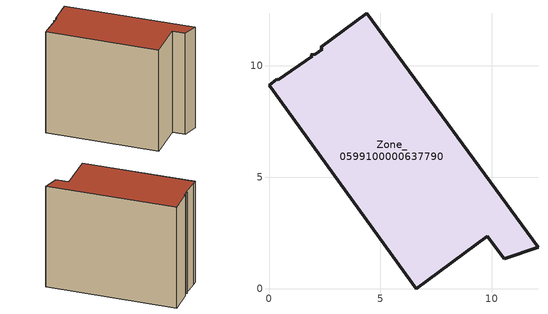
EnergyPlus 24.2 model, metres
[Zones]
Zone_0599100000637790
 floor ground (C_G): 2.32,10.83 4.39,12.35 12.07,1.85 10.55,1.34 9.8,2.35 6.6,0 0,9.13 0.36,9.39 0.41,9.38 1.94,10.41 1.87,10.5 2.08,10.51 2.4,10.73 z0
 wall outside (C_F): 12.07,1.85 4.39,12.35 2.32,10.83 2.4,10.73 2.08,10.51 1.87,10.5 1.94,10.41 0.41,9.38 0.36,9.39 0,9.13 6.6,0 9.8,2.35 10.55,1.34 12.07,1.85 z0:10.73
 roof outside (C_R): 4.39,12.35 2.32,10.83 2.4,10.73 2.08,10.51 1.87,10.5 1.94,10.41 0.41,9.38 0.36,9.39 0,9.13 6.6,0 9.8,2.35 10.55,1.34 12.07,1.85 z10.73
[BUILDING]
Pand.0599100000637790: North Axis=0; Terrain=City; Loads Convergence Tolerance Value=0.04; Temperature Convergence Tolerance Value=0.4; Solar Distribution=FullExterior; Maximum Number of Warmup Days=25; Minimum Number of Warmup Days=1
[Site:Location]
Rotterdam.The.Hague.AP_ZH_NLD Design_Conditions: Latitude=51.96; Longitude=4.45; Time Zone=1; Elevation=-4.5
[SITE:GROUNDTEMPERATURE:BUILDINGSURFACE]
18, 18, 18, 18, 18, 18, 18, 18, 18, 18, 18, 18
[MATERIAL] Thermal Absorptance=0.9; Solar Absorptance=0.7; Visible Absorptance=0.7
Name | Roughness | Thickness | Conductivity | Density | Specific Heat
G.TI.1946 | MediumSmooth | 0.15 | 1 | 540 | 1210
F.TI.1946 | Rough | 0.3 | 0.857143 | 1920 | 840
R.TI.1946 | MediumRough | 0.2 | 0.1 | 1500 | 1000
[CONSTRUCTION]
C_G: G.TI.1946
C_F: F.TI.1946
C_R: R.TI.1946
[ZONE]
Zone_0599100000637790: Type=1; Multiplier=1; Ceiling Height=Autocalculate; Volume=Autocalculate; Floor Area=autocalculate; Part of Total Floor Area=Yes
[ZONEINFILTRATION:DESIGNFLOWRATE]
Infil_Zone_0599100000637790: Zone or ZoneList or Space or SpaceList=Zone_0599100000637790; Schedule=AlwaysOn; Design Flow Rate Calculation Method=Flow/Area; Flow Rate per Floor Area=0.003; Constant Term Coefficient=1; Temperature Term Coefficient=0; Velocity Term Coefficient=0; Velocity Squared Term Coefficient=0
[HVACTEMPLATE:ZONE:IDEALLOADSAIRSYSTEM]
Zone_0599100000637790: Maximum Heating Supply Air Temperature=50; Minimum Cooling Supply Air Temperature=13; Maximum Heating Supply Air Humidity Ratio=0.0156; Minimum Cooling Supply Air Humidity Ratio=0.0077; Heating Limit=NoLimit; Cooling Limit=NoLimit; Dehumidification Control Type=ConstantSensibleHeatRatio; Cooling Sensible Heat Ratio=0.7; Dehumidification Setpoint=60; Humidification Control Type=None; Humidification Setpoint=30; Outdoor Air Method=None; Outdoor Air Flow Rate per Person=0.00944; Outdoor Air Flow Rate per Zone Floor Area=0; Outdoor Air Flow Rate per Zone=0; Demand Controlled Ventilation Type=None; Outdoor Air Economizer Type=NoEconomizer; Heat Recovery Type=None; Sensible Heat Recovery Effectiveness=0.7; Latent Heat Recovery Effectiveness=0.65
[ZONECONTROL:THERMOSTAT]
ThermostatControl_Zone_0599100000637790: Zone or ZoneList=Zone_0599100000637790; Control Type Schedule=DualSetpointControlType; Control 1=Thermostat_Zone_0599100000637790; Temperature Difference Between Cutout And Setpoint=0
[THERMOSTATSETPOINT:DUALSETPOINT]
Thermostat_Zone_0599100000637790: Heating Setpoint Temperature Schedule=HeatingSetpoint_Zone_0599100000637790; Cooling Setpoint Temperature Schedule=CoolingSetpoint_Zone_0599100000637790
[SCHEDULE:COMPACT]
HeatingSetpoint_Zone_0599100000637790: Through: 12/31, For: AllDays, Until: 24:00, 21
CoolingSetpoint_Zone_0599100000637790: Through: 12/31, For: AllDays, Until: 24:00, 24
DualSetpointControlType: Through: 12/31, For: AllDays, Until: 24:00, 4
AlwaysOn: Through: 12/31, For: AllDays, Until: 24:00, 1
